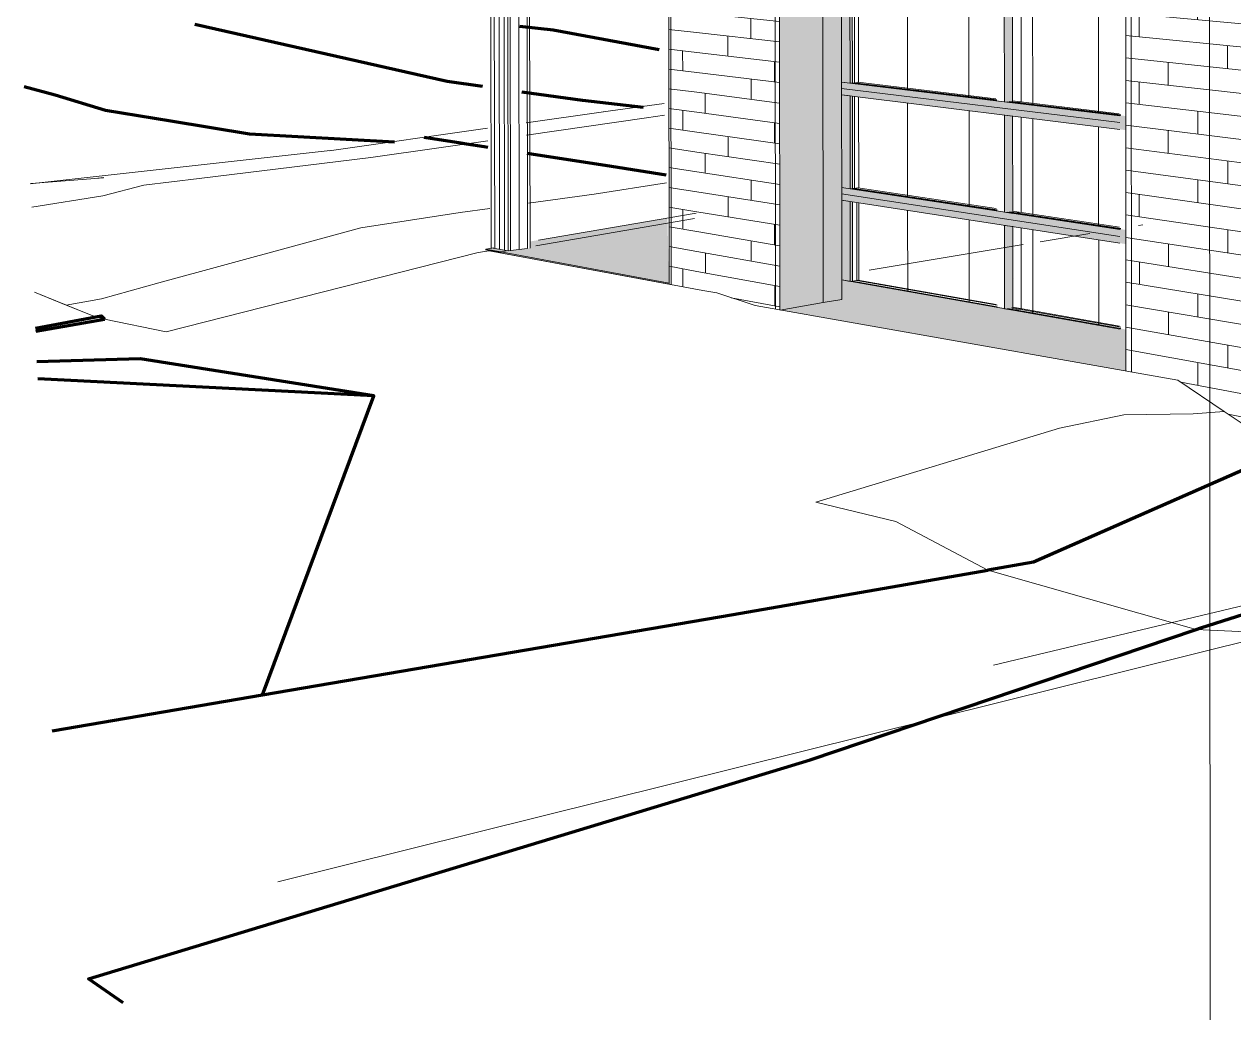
# Model space of a CAD drawing. Header units: inches. Extents: x 5690 to 5695, y -585 to 907.
# Drawn here: x 5691.2949 to 5691.6674, y 126.1516 to 126.4581 of the extents above; entities that cross this region are included whole.
import ezdxf

# ---------------------------------------------------------------- set-up
doc = ezdxf.new("R2010")
doc.units = ezdxf.units.IN
doc.header["$MEASUREMENT"] = 0
for name, color, linetype, lineweight in [('A-DETL', 90, 'Continuous', 9), ('A-DOOR', 31, 'Continuous', 13), ('A-DOOR-2', 31, 'Continuous', 9), ('A-FLOR', 192, 'Continuous', 13), ('A-WALL-PATT-1', 111, 'Continuous', 9), ('C-TOPO', 7, 'Continuous', 9), ('C-TOPO-MAJR', 7, 'Continuous', 70), ('G-ANNO-SYMB-1', 111, 'Continuous', 9), ('I-WALL', 2, 'Continuous', 13), ('S-COLS', 52, 'Continuous', 9), ('S-FNDN', 32, 'Continuous', 13), ('S-FNDN-1', 32, 'Continuous', 9)]:
    doc.layers.add(name, color=color, linetype=linetype, lineweight=lineweight)

# ---------------------------------------------------------------- blocks, each defined once
blk = doc.blocks.new('FP_58-3D View 1 Copy 1')
at = {"layer": 'A-WALL-PATT-1'}
for p, q in [((8147.35293, 126.49898), (8147.36153, 126.49838)), ((8147.35722, 126.49258), (8147.35721, 126.49868)), ((8147.35294, 126.4929), (8147.36153, 126.49225)), ((8147.35295, 126.48683), (8147.36154, 126.48612)), ((8147.35296, 126.48075), (8147.36155, 126.48)), ((8147.35724, 126.47427), (8147.35723, 126.48037)), ((8147.35296, 126.47467), (8147.36156, 126.47387)), ((8147.35297, 126.4686), (8147.36157, 126.46774)), ((8147.35298, 126.46252), (8147.36157, 126.46162)), ((8147.35299, 126.45645), (8147.36158, 126.45549)), ((8147.35299, 126.45037), (8147.36159, 126.44936)), ((8147.35728, 126.44377), (8147.35727, 126.44987)), ((8147.353, 126.44429), (8147.3616, 126.44324)), ((8147.35301, 126.43822), (8147.36161, 126.43711)), ((8147.35302, 126.43215), (8147.36161, 126.43099)), ((8147.35731, 126.42547), (8147.3573, 126.43157)), ((8147.35303, 126.42607), (8147.36162, 126.42486)), ((8147.35303, 126.42), (8147.36163, 126.41874)), ((8147.35304, 126.41392), (8147.36164, 126.41261)), ((8147.35305, 126.40785), (8147.36164, 126.40649)), ((8147.35306, 126.40178), (8147.36165, 126.40036)), ((8147.35735, 126.39497), (8147.35734, 126.40107)), ((8147.35307, 126.3957), (8147.36166, 126.39424)), ((8147.35307, 126.38963), (8147.36167, 126.38812)), ((8147.35308, 126.38356), (8147.36168, 126.38199)), ((8147.35737, 126.3773), (8147.35736, 126.38278))]:
    blk.add_line(p, q, dxfattribs=at)
blk = doc.blocks.new('FP_60-3D View 1 Copy 1')
at = {"layer": 'A-WALL-PATT-1'}
for p, q in [((8147.49782, 126.48884), (8147.49782, 126.49505)), ((8147.53443, 126.48628), (8147.53443, 126.49269)), ((8147.49368, 126.48913), (8147.53798, 126.48603)), ((8147.51585, 126.48054), (8147.51585, 126.48758)), ((8147.49368, 126.48223), (8147.53798, 126.47886)), ((8147.50678, 126.47425), (8147.50677, 126.48123)), ((8147.49369, 126.47532), (8147.53799, 126.47169)), ((8147.52508, 126.46566), (8147.52508, 126.47275)), ((8147.4937, 126.46841), (8147.53799, 126.46453)), ((8147.51587, 126.45943), (8147.51586, 126.46647)), ((8147.4937, 126.4615), (8147.538, 126.45736)), ((8147.49785, 126.45418), (8147.49785, 126.46111)), ((8147.53445, 126.45054), (8147.53445, 126.45769)), ((8147.49371, 126.4546), (8147.538, 126.45019)), ((8147.5251, 126.44438), (8147.52509, 126.45147)), ((8147.49371, 126.44769), (8147.53801, 126.44302)), ((8147.5068, 126.43933), (8147.5068, 126.44631)), ((8147.49372, 126.44078), (8147.53801, 126.43585)), ((8147.49787, 126.43339), (8147.49786, 126.44032)), ((8147.53447, 126.4291), (8147.53446, 126.43625)), ((8147.49372, 126.43388), (8147.53802, 126.42869)), ((8147.51589, 126.42424), (8147.51589, 126.43128)), ((8147.49373, 126.42697), (8147.53802, 126.42152)), ((8147.50682, 126.41838), (8147.50681, 126.42536)), ((8147.49373, 126.42007), (8147.53803, 126.41435)), ((8147.49374, 126.41316), (8147.53803, 126.40719)), ((8147.52512, 126.40893), (8147.52512, 126.41602)), ((8147.51591, 126.40314), (8147.5159, 126.41017)), ((8147.49375, 126.40626), (8147.53803, 126.40002)), ((8147.4979, 126.39875), (8147.49789, 126.40567)), ((8147.49375, 126.39935), (8147.53804, 126.39286)), ((8147.53449, 126.39338), (8147.53449, 126.40052)), ((8147.52513, 126.38766), (8147.52513, 126.39475)), ((8147.49376, 126.39245), (8147.53804, 126.38569)), ((8147.50685, 126.38347), (8147.50684, 126.39045)), ((8147.49376, 126.38555), (8147.53805, 126.37853)), ((8147.49791, 126.37796), (8147.49791, 126.38489)), ((8147.49377, 126.37864), (8147.53805, 126.37136)), ((8147.5345, 126.37195), (8147.5345, 126.37909)), ((8147.51593, 126.36797), (8147.51593, 126.375)), ((8147.49377, 126.37174), (8147.53806, 126.3642)), ((8147.50686, 126.36253), (8147.50686, 126.36951)), ((8147.49378, 126.36484), (8147.53806, 126.35704)), ((8147.49378, 126.35794), (8147.53807, 126.34987)), ((8147.52516, 126.35222), (8147.52515, 126.35931)), ((8147.51595, 126.34687), (8147.51594, 126.3539)), ((8147.51069, 126.34786), (8147.53807, 126.34271)), ((8147.53453, 126.33624), (8147.53452, 126.34338)), ((8147.52527, 126.33803), (8147.53808, 126.33555))]:
    blk.add_line(p, q, dxfattribs=at)
blk = doc.blocks.new('FP_61-3D View 1 Copy 1')
at = {"layer": 'A-WALL-PATT-1'}
for p, q in [((8147.37115, 126.49771), (8147.37114, 126.50325)), ((8147.36153, 126.49838), (8147.38706, 126.49659)), ((8147.38548, 126.49044), (8147.38547, 126.4967)), ((8147.36153, 126.49225), (8147.38707, 126.49031)), ((8147.37828, 126.48476), (8147.37827, 126.49098)), ((8147.36154, 126.48612), (8147.38707, 126.48404)), ((8147.36416, 126.47977), (8147.36415, 126.48591)), ((8147.36155, 126.48), (8147.38708, 126.47776)), ((8147.3855, 126.47163), (8147.38549, 126.4779)), ((8147.36156, 126.47387), (8147.38709, 126.47148)), ((8147.37119, 126.46678), (8147.37118, 126.47297)), ((8147.36157, 126.46774), (8147.3871, 126.4652)), ((8147.36418, 126.46134), (8147.36417, 126.46748)), ((8147.36157, 126.46162), (8147.3871, 126.45892)), ((8147.37831, 126.45363), (8147.37831, 126.45985)), ((8147.36158, 126.45549), (8147.38711, 126.45265)), ((8147.37121, 126.44824), (8147.3712, 126.45442)), ((8147.36159, 126.44936), (8147.38712, 126.44637)), ((8147.38554, 126.44029), (8147.38553, 126.44656)), ((8147.3616, 126.44324), (8147.38713, 126.44009)), ((8147.37834, 126.43495), (8147.37833, 126.44118)), ((8147.36161, 126.43711), (8147.38713, 126.43382)), ((8147.36422, 126.43063), (8147.36421, 126.43677)), ((8147.36161, 126.43099), (8147.38714, 126.42754)), ((8147.36162, 126.42486), (8147.38715, 126.42127)), ((8147.38556, 126.42149), (8147.38555, 126.42776)), ((8147.37125, 126.41732), (8147.37124, 126.42351)), ((8147.36163, 126.41874), (8147.38715, 126.41499)), ((8147.36424, 126.41221), (8147.36423, 126.41835)), ((8147.36164, 126.41261), (8147.38716, 126.40872)), ((8147.37837, 126.40384), (8147.37837, 126.41006)), ((8147.36164, 126.40649), (8147.38717, 126.40244)), ((8147.37127, 126.39878), (8147.37126, 126.40496)), ((8147.36165, 126.40036), (8147.38718, 126.39617)), ((8147.3856, 126.39016), (8147.38559, 126.39643)), ((8147.36166, 126.39424), (8147.38718, 126.38989)), ((8147.3784, 126.38517), (8147.37839, 126.39139)), ((8147.36167, 126.38812), (8147.38719, 126.38362)), ((8147.36428, 126.38152), (8147.36427, 126.38766)), ((8147.36168, 126.38199), (8147.3872, 126.37734)), ((8147.38562, 126.37137), (8147.38561, 126.37763)), ((8147.37224, 126.37389), (8147.38721, 126.37107))]:
    blk.add_line(p, q, dxfattribs=at)
blk = doc.blocks.new('FP_63-3D View 1 Copy 1')
at = {"layer": 'S-COLS'}
for p, q in [((8147.29938, 126.38909), (8147.29914, 126.54907)), ((8147.30091, 126.3888), (8147.30067, 126.54903)), ((8147.30244, 126.38852), (8147.3022, 126.549))]:
    blk.add_line(p, q, dxfattribs=at)
blk = doc.blocks.new('FP_64-3D View 1 Copy 1')
at = {"layer": 'S-COLS'}
for p, q in [((8147.30429, 126.3884), (8147.30405, 126.54896)), ((8147.30691, 126.38873), (8147.30668, 126.5489)), ((8147.30953, 126.38907), (8147.30929, 126.54884))]:
    blk.add_line(p, q, dxfattribs=at)
blk = doc.blocks.new('FP_68-3D View 1 Copy 1')
at = {"layer": 'A-DOOR-2'}
for p, q in [((8147.42651, 126.43792), (8147.42648, 126.46691)), ((8147.44545, 126.43563), (8147.44542, 126.46512)), ((8147.46506, 126.43327), (8147.46503, 126.46327)), ((8147.48535, 126.43082), (8147.48533, 126.46136))]:
    blk.add_line(p, q, dxfattribs=at)
blk = doc.blocks.new('FP_69-3D View 1 Copy 1')
at = {"layer": 'A-DOOR-2'}
for p, q in [((8147.42655, 126.40489), (8147.42652, 126.43383)), ((8147.44549, 126.40204), (8147.44546, 126.43148)), ((8147.46509, 126.39908), (8147.46506, 126.42904)), ((8147.48538, 126.39603), (8147.48536, 126.42652))]:
    blk.add_line(p, q, dxfattribs=at)
blk = doc.blocks.new('FP_70-3D View 1 Copy 1')
at = {"layer": 'A-DOOR-2'}
for p, q in [((8147.42658, 126.37599), (8147.42655, 126.40077)), ((8147.44551, 126.37264), (8147.44549, 126.39784)), ((8147.46511, 126.36918), (8147.46509, 126.39482)), ((8147.48541, 126.36559), (8147.48539, 126.39169))]:
    blk.add_line(p, q, dxfattribs=at)

msp = doc.modelspace()

# ---------------------------------------------------------------- hatches: boundary and pattern name
at = {"layer": 'A-DOOR'}
h = msp.add_hatch(color=256, dxfattribs=at)
h.paths.add_polyline_path([(5691.63401, 126.42758), (5691.63401, 126.42967), (5691.54663, 126.44022), (5691.54664, 126.43829), (5691.63395, 126.42759)], flags=0)
h.paths.add_polyline_path([(5691.63398, 126.46058), (5691.63395, 126.46267), (5691.5466, 126.47075), (5691.5466, 126.46883), (5691.63395, 126.46058)], flags=0)
for points in [[(5691.54923, 126.43991), (5691.5492, 126.46858), (5691.5466, 126.46883), (5691.54663, 126.44022), (5691.5471, 126.44017)], [(5691.54923, 126.43991), (5691.54993, 126.43998), (5691.54986, 126.46852), (5691.5492, 126.46858), (5691.54923, 126.44038)], [(5691.59927, 126.43387), (5691.59924, 126.46386), (5691.59673, 126.4641), (5691.59676, 126.43417), (5691.59924, 126.43387)], [(5691.54927, 126.40737), (5691.54923, 126.43604), (5691.54664, 126.43636), (5691.54671, 126.40776), (5691.54713, 126.4077)], [(5691.54927, 126.40737), (5691.54996, 126.40746), (5691.5499, 126.43595), (5691.54923, 126.436), (5691.54926, 126.40796)], [(5691.59927, 126.43387), (5691.59992, 126.43394), (5691.59926, 126.43402)], [(5691.5993, 126.39983), (5691.59927, 126.42981), (5691.59677, 126.43013), (5691.59679, 126.40021), (5691.59927, 126.39983)], [(5691.5493, 126.37891), (5691.54927, 126.4035), (5691.54667, 126.4039), (5691.54671, 126.37937), (5691.54717, 126.37929)], [(5691.5493, 126.37891), (5691.54999, 126.37901), (5691.54993, 126.4034), (5691.54927, 126.4035), (5691.5493, 126.37946)], [(5691.5993, 126.39983), (5691.59996, 126.39992), (5691.5993, 126.40002)], [(5691.59932, 126.37005), (5691.5993, 126.39578), (5691.5968, 126.39616), (5691.59682, 126.3705), (5691.5993, 126.37006)]]:
    msp.add_hatch(color=256, dxfattribs=at).paths.add_polyline_path(points, flags=0)
h = msp.add_hatch(color=256, dxfattribs=at)
h.paths.add_polyline_path([(5691.63401, 126.42967), (5691.634, 126.42982), (5691.59992, 126.43394), (5691.59927, 126.43387), (5691.63395, 126.42968)], flags=0)
h.paths.add_polyline_path([(5691.59676, 126.43417), (5691.59673, 126.43432), (5691.54989, 126.43998), (5691.54923, 126.43991), (5691.59673, 126.43417)], flags=0)
h = msp.add_hatch(color=256, dxfattribs=at)
h.paths.add_polyline_path([(5691.63404, 126.3925), (5691.63404, 126.39459), (5691.54667, 126.40777), (5691.54671, 126.40583), (5691.63395, 126.39252)], flags=0)
h.paths.add_polyline_path([(5691.63401, 126.42549), (5691.63401, 126.42758), (5691.54664, 126.43828), (5691.54664, 126.43636), (5691.63395, 126.4255)], flags=0)
h = msp.add_hatch(color=256, dxfattribs=at)
h.paths.add_polyline_path([(5691.63407, 126.35759), (5691.63406, 126.36391), (5691.5467, 126.37934), (5691.54671, 126.37352), (5691.63395, 126.35761)], flags=0)
h.paths.add_polyline_path([(5691.63404, 126.39042), (5691.63404, 126.3925), (5691.54667, 126.40582), (5691.54671, 126.4039), (5691.63395, 126.39043)], flags=0)
h = msp.add_hatch(color=256, dxfattribs=at)
h.paths.add_polyline_path([(5691.63404, 126.39459), (5691.63403, 126.39478), (5691.59996, 126.39992), (5691.5993, 126.39983), (5691.63395, 126.3946)], flags=0)
h.paths.add_polyline_path([(5691.59679, 126.40021), (5691.59676, 126.4004), (5691.54993, 126.40746), (5691.54927, 126.40737), (5691.59677, 126.40021)], flags=0)
h = msp.add_hatch(color=256, dxfattribs=at)
h.paths.add_polyline_path([(5691.59932, 126.37005), (5691.59998, 126.37016), (5691.59932, 126.37028)], flags=0)
h.paths.add_polyline_path([(5691.59931, 126.37985), (5691.6, 126.37997), (5691.59931, 126.37997)], flags=0)
h = msp.add_hatch(color=256, dxfattribs=at)
h.paths.add_polyline_path([(5691.63406, 126.36391), (5691.63406, 126.36413), (5691.59998, 126.37016), (5691.59932, 126.37005), (5691.63395, 126.36392)], flags=0)
h.paths.add_polyline_path([(5691.59682, 126.3705), (5691.59679, 126.37072), (5691.54997, 126.37901), (5691.5493, 126.37891), (5691.5968, 126.3705)], flags=0)
at = {"layer": 'A-FLOR'}
for points in [[(5691.49349, 126.37836), (5691.493, 126.39687), (5691.45065, 126.38959), (5691.45067, 126.3892), (5691.44979, 126.38905), (5691.44395, 126.38831), (5691.44358, 126.38838), (5691.4417, 126.38805), (5691.49333, 126.37839)], [(5691.49349, 126.37806), (5691.49349, 126.37836), (5691.4417, 126.38801), (5691.44171, 126.38764), (5691.49349, 126.37806)]]:
    msp.add_hatch(color=256, dxfattribs=at).paths.add_polyline_path(points, flags=0)
at = {"layer": 'I-WALL'}
msp.add_hatch(color=256, dxfattribs=at).paths.add_polyline_path([(5691.54096, 126.37237), (5691.54671, 126.37336), (5691.54657, 126.50136), (5691.54081, 126.50174), (5691.54096, 126.37265)], flags=0)
at = {"layer": 'S-FNDN'}
for points in [[(5691.52766, 126.37009), (5691.54096, 126.37237), (5691.54081, 126.50174), (5691.53099, 126.5024), (5691.52746, 126.50222), (5691.52762, 126.37009)], [(5691.4417, 126.38765), (5691.4417, 126.38801), (5691.43711, 126.38887), (5691.43711, 126.38852), (5691.43975, 126.38801), (5691.4417, 126.38765)], [(5691.63417, 126.35128), (5691.63407, 126.35759), (5691.54671, 126.37352), (5691.54671, 126.37336), (5691.5277, 126.37008), (5691.63406, 126.3513)]]:
    msp.add_hatch(color=256, dxfattribs=at).paths.add_polyline_path(points, flags=0)
h = msp.add_hatch(color=256, dxfattribs=at)
h.paths.add_polyline_path([(5691.4417, 126.38801), (5691.44171, 126.38805), (5691.44358, 126.38837), (5691.4391, 126.38921), (5691.43711, 126.38887), (5691.44149, 126.38805)], flags=0)
h.paths.add_polyline_path([(5691.45065, 126.38959), (5691.493, 126.39687), (5691.49296, 126.39841), (5691.45061, 126.39118), (5691.45061, 126.3911)], flags=0)

# ---------------------------------------------------------------- linework, layer by layer
at = {"layer": 'A-DETL'}
for p, q in [((5691.49397, 126.50438), (5691.49413, 126.37798)), ((5691.52609, 126.50231), (5691.52625, 126.37033)), ((5691.63573, 126.49521), (5691.63585, 126.351))]:
    msp.add_line(p, q, dxfattribs=at)
at = {"layer": 'A-DOOR'}
for p, q in [((5691.54923, 126.43991), (5691.5492, 126.46858)), ((5691.54989, 126.46851), (5691.54993, 126.43997)), ((5691.55058, 126.44003), (5691.55055, 126.46845)), ((5691.55181, 126.46833), (5691.55184, 126.44017)), ((5691.59676, 126.43417), (5691.59673, 126.4641)), ((5691.59927, 126.43387), (5691.59924, 126.46386)), ((5691.6019, 126.43415), (5691.60187, 126.4636)), ((5691.6323, 126.42988), (5691.54659, 126.44023)), ((5691.54663, 126.44023), (5691.54923, 126.43991)), ((5691.54923, 126.43991), (5691.54988, 126.43998)), ((5691.54993, 126.43998), (5691.55184, 126.44017)), ((5691.55058, 126.44003), (5691.54993, 126.43997)), ((5691.54993, 126.43997), (5691.59445, 126.4346)), ((5691.59446, 126.43475), (5691.55058, 126.44003)), ((5691.55157, 126.4402), (5691.59415, 126.43508)), ((5691.54659, 126.4383), (5691.63231, 126.42779)), ((5691.63231, 126.42779), (5691.54659, 126.4383)), ((5691.5466, 126.43637), (5691.63231, 126.42571)), ((5691.54923, 126.43604), (5691.54664, 126.43636)), ((5691.54927, 126.40737), (5691.54923, 126.43604)), ((5691.54993, 126.43595), (5691.54996, 126.40745)), ((5691.55062, 126.40753), (5691.55058, 126.43586)), ((5691.55185, 126.4357), (5691.55188, 126.40769)), ((5691.59927, 126.43387), (5691.59676, 126.43417)), ((5691.5976, 126.43422), (5691.63261, 126.42999)), ((5691.63257, 126.43015), (5691.59826, 126.43429)), ((5691.59926, 126.43446), (5691.63214, 126.43051)), ((5691.59993, 126.43394), (5691.59927, 126.43387)), ((5691.6019, 126.43415), (5691.59993, 126.43394)), ((5691.59677, 126.43013), (5691.59927, 126.42981)), ((5691.59679, 126.40021), (5691.59677, 126.43013)), ((5691.5993, 126.39983), (5691.59927, 126.42981)), ((5691.60193, 126.40018), (5691.6019, 126.42947)), ((5691.63233, 126.39485), (5691.54663, 126.40777)), ((5691.54663, 126.40584), (5691.63233, 126.39276)), ((5691.63233, 126.39276), (5691.54663, 126.40584)), ((5691.54667, 126.40777), (5691.54927, 126.40737)), ((5691.54927, 126.40737), (5691.54992, 126.40745)), ((5691.54996, 126.40746), (5691.55188, 126.40769)), ((5691.55062, 126.40753), (5691.54996, 126.40745)), ((5691.54996, 126.40745), (5691.59449, 126.40074)), ((5691.59449, 126.40093), (5691.55062, 126.40753)), ((5691.5516, 126.40773), (5691.59418, 126.40134)), ((5691.54663, 126.40391), (5691.63234, 126.39068)), ((5691.54927, 126.4035), (5691.54667, 126.4039)), ((5691.5493, 126.37891), (5691.54927, 126.4035)), ((5691.54997, 126.40339), (5691.54999, 126.379)), ((5691.5513, 126.37918), (5691.55127, 126.40318)), ((5691.55188, 126.40308), (5691.55191, 126.37928)), ((5691.5993, 126.39983), (5691.59679, 126.40021)), ((5691.59763, 126.40027), (5691.63264, 126.39499)), ((5691.6326, 126.39519), (5691.59829, 126.40035)), ((5691.59929, 126.40058), (5691.63217, 126.39564)), ((5691.59996, 126.39992), (5691.5993, 126.39983)), ((5691.60193, 126.40018), (5691.59996, 126.39992)), ((5691.5968, 126.39616), (5691.5993, 126.39578)), ((5691.59682, 126.3705), (5691.5968, 126.39616)), ((5691.59932, 126.37005), (5691.5993, 126.39578)), ((5691.60196, 126.37046), (5691.60193, 126.39536)), ((5691.63236, 126.36421), (5691.54666, 126.37938)), ((5691.5467, 126.37937), (5691.5493, 126.37891)), ((5691.5493, 126.37891), (5691.54995, 126.379)), ((5691.54999, 126.37901), (5691.55191, 126.37928)), ((5691.5513, 126.37918), (5691.54999, 126.379)), ((5691.54999, 126.379), (5691.59451, 126.37112)), ((5691.59452, 126.37156), (5691.5513, 126.37918)), ((5691.55164, 126.37933), (5691.59421, 126.37183)), ((5691.59932, 126.37005), (5691.59682, 126.3705)), ((5691.59766, 126.37057), (5691.63266, 126.36438)), ((5691.63258, 126.36484), (5691.59898, 126.37077)), ((5691.59932, 126.37093), (5691.63219, 126.36514)), ((5691.59998, 126.37016), (5691.59932, 126.37005)), ((5691.60196, 126.37046), (5691.59998, 126.37016))]:
    msp.add_line(p, q, dxfattribs=at)
at = {"layer": 'A-FLOR'}
for p, q in [((5691.5013, 126.3983), (5691.45247, 126.3899)), ((5691.44398, 126.38844), (5691.4417, 126.38805)), ((5691.4417, 126.38805), (5691.49349, 126.37836)), ((5691.4417, 126.38805), (5691.4417, 126.38765))]:
    msp.add_line(p, q, dxfattribs=at)
at = {"layer": 'C-TOPO'}
for p, q in [((5691.49201, 126.43367), (5691.47324, 126.43112)), ((5691.47328, 126.43113), (5691.4495, 126.42775)), ((5691.44961, 126.42396), (5691.48652, 126.42929)), ((5691.48652, 126.42929), (5691.44961, 126.42396)), ((5691.48652, 126.42929), (5691.4921, 126.4301)), ((5691.4921, 126.4301), (5691.48652, 126.42929)), ((5691.43753, 126.42606), (5691.38877, 126.41914)), ((5691.42258, 126.42006), (5691.43765, 126.42223)), ((5691.43765, 126.42223), (5691.42258, 126.42006)), ((5691.29669, 126.40894), (5691.38912, 126.41918)), ((5691.34878, 126.41059), (5691.40167, 126.41703)), ((5691.40167, 126.41703), (5691.34878, 126.41059)), ((5691.40167, 126.41703), (5691.42258, 126.42006)), ((5691.42258, 126.42006), (5691.40167, 126.41703)), ((5691.29708, 126.409), (5691.31927, 126.41084)), ((5691.31762, 126.41069), (5691.31938, 126.41086)), ((5691.33169, 126.40851), (5691.34878, 126.41059)), ((5691.34878, 126.41059), (5691.33169, 126.40851)), ((5691.49265, 126.40927), (5691.47046, 126.40574)), ((5691.47046, 126.40574), (5691.49265, 126.40927)), ((5691.31916, 126.40524), (5691.33169, 126.40851)), ((5691.33169, 126.40851), (5691.31916, 126.40524)), ((5691.47046, 126.40574), (5691.45025, 126.40299)), ((5691.45025, 126.40299), (5691.47046, 126.40574)), ((5691.29729, 126.40179), (5691.31916, 126.40524)), ((5691.29729, 126.40179), (5691.31916, 126.40524)), ((5691.42918, 126.40013), (5691.39858, 126.39541)), ((5691.39858, 126.39541), (5691.42918, 126.40013)), ((5691.43831, 126.40137), (5691.42918, 126.40013)), ((5691.42918, 126.40013), (5691.43831, 126.40137)), ((5691.39858, 126.39541), (5691.33633, 126.37849)), ((5691.33633, 126.37849), (5691.39858, 126.39541)), ((5691.33866, 126.36337), (5691.43472, 126.38777)), ((5691.43472, 126.38777), (5691.33866, 126.36337)), ((5691.43472, 126.38777), (5691.43806, 126.38832)), ((5691.43806, 126.38832), (5691.43472, 126.38777)), ((5691.43806, 126.38832), (5691.49349, 126.37806)), ((5691.50388, 126.37614), (5691.43806, 126.38832)), ((5691.33633, 126.37849), (5691.31872, 126.37355)), ((5691.31872, 126.37355), (5691.33633, 126.37849)), ((5691.50388, 126.37614), (5691.50821, 126.37536)), ((5691.50821, 126.37536), (5691.50388, 126.37614)), ((5691.50821, 126.37536), (5691.50388, 126.37614)), ((5691.31445, 126.36891), (5691.29804, 126.3756)), ((5691.29804, 126.3756), (5691.30782, 126.37161)), ((5691.31872, 126.37355), (5691.30782, 126.37161)), ((5691.30782, 126.37161), (5691.31872, 126.37355)), ((5691.50821, 126.37536), (5691.52, 126.37144)), ((5691.52, 126.37144), (5691.50821, 126.37536)), ((5691.52, 126.37144), (5691.50821, 126.37536)), ((5691.30782, 126.37161), (5691.31445, 126.36891)), ((5691.31445, 126.36891), (5691.31584, 126.36843)), ((5691.31584, 126.36843), (5691.31445, 126.36891)), ((5691.31584, 126.36843), (5691.31693, 126.36803)), ((5691.31693, 126.36803), (5691.31584, 126.36843)), ((5691.52, 126.37144), (5691.65018, 126.34848)), ((5691.65018, 126.34848), (5691.52, 126.37144)), ((5691.65018, 126.34848), (5691.52, 126.37144)), ((5691.31693, 126.36803), (5691.31963, 126.36727)), ((5691.31963, 126.36727), (5691.31693, 126.36803)), ((5691.31963, 126.36727), (5691.33866, 126.36337)), ((5691.33866, 126.36337), (5691.31963, 126.36727)), ((5691.65018, 126.34848), (5691.66441, 126.33888)), ((5691.66441, 126.33888), (5691.65018, 126.34848)), ((5691.66441, 126.33888), (5691.65018, 126.34848)), ((5691.66441, 126.33888), (5691.65489, 126.33818)), ((5691.65489, 126.33818), (5691.66441, 126.33888)), ((5691.67848, 126.3294), (5691.66441, 126.33888)), ((5691.66441, 126.33888), (5691.67848, 126.3294)), ((5691.67848, 126.3294), (5691.66441, 126.33888)), ((5691.63358, 126.33785), (5691.6137, 126.33369)), ((5691.6137, 126.33369), (5691.63358, 126.33785)), ((5691.65489, 126.33818), (5691.63358, 126.33785)), ((5691.63358, 126.33785), (5691.65489, 126.33818)), ((5691.6137, 126.33369), (5691.53871, 126.3109)), ((5691.53871, 126.3109), (5691.6137, 126.33369)), ((5691.53871, 126.3109), (5691.56336, 126.30496)), ((5691.56336, 126.30496), (5691.53871, 126.3109)), ((5691.56336, 126.30496), (5691.59162, 126.29)), ((5691.59162, 126.29), (5691.56336, 126.30496)), ((5691.59162, 126.29), (5691.65368, 126.27238)), ((5691.65368, 126.27238), (5691.59162, 126.29)), ((5691.65368, 126.27238), (5691.65579, 126.27178)), ((5691.65579, 126.27178), (5691.65368, 126.27238)), ((5691.65579, 126.27178), (5691.70441, 126.26943)), ((5691.70441, 126.26943), (5691.65579, 126.27178))]:
    msp.add_line(p, q, dxfattribs=at)
at = {"layer": 'C-TOPO-MAJR'}
for p, q in [((5691.4474, 126.45748), (5691.45779, 126.45639)), ((5691.45779, 126.45639), (5691.49042, 126.45026)), ((5691.2949, 126.43893), (5691.30448, 126.43629)), ((5691.29841, 126.36451), (5691.31692, 126.36803)), ((5691.29845, 126.36355), (5691.31963, 126.36727)), ((5691.60575, 126.29246), (5691.59162, 126.29))]:
    msp.add_line(p, q, dxfattribs=at)
for points in [[(5691.34745, 126.45808, 0), (5691.42514, 126.44051, 0), (5691.43604, 126.43899, 0)], [(5691.30448, 126.43629, 0), (5691.31989, 126.43158, 0), (5691.3401, 126.42829, 0)], [(5691.44814, 126.4373, 0), (5691.46684, 126.4347, 0), (5691.4855, 126.43256, 0)], [(5691.3401, 126.42829, 0), (5691.36431, 126.4243, 0), (5691.40894, 126.42185, 0)], [(5691.41806, 126.42329, 0), (5691.42939, 126.42154, 0), (5691.43107, 126.42128, 0)], [(5691.43107, 126.42128, 0), (5691.43655, 126.42043, 0), (5691.43771, 126.42025, 0)], [(5691.44978, 126.41838, 0), (5691.47576, 126.41436, 0), (5691.49259, 126.41176, 0)], [(5691.31692, 126.36803, 0), (5691.31865, 126.36836, 0), (5691.31963, 126.36727, 0)], [(5691.40252, 126.34372, 0), (5691.33058, 126.35506, 0), (5691.29884, 126.35413, 0)], [(5691.30353, 126.24052, 0), (5691.36832, 126.25162, 0), (5691.40252, 126.34372, 0), (5691.29905, 126.34894, 0)], [(5691.68669, 126.32544, 0), (5691.67528, 126.3231, 0), (5691.60575, 126.29246, 0)], [(5691.65579, 126.27178, 0), (5691.65725, 126.27227, 0), (5691.76151, 126.30546, 0)], [(5691.36832, 126.25162, 0), (5691.51327, 126.27637, 0), (5691.59162, 126.29, 0)], [(5691.32535, 126.15686, 0), (5691.31468, 126.16424, 0), (5691.53694, 126.23159, 0), (5691.65579, 126.27178, 0)]]:
    msp.add_polyline3d(points, dxfattribs=at)
at = {"layer": 'G-ANNO-SYMB-1'}
for p, q in [((5691.65957, 126.97836), (5691.66015, 126.15161)), ((5691.99273, 126.3481), (5691.37297, 126.19409)), ((5691.92283, 126.33962), (5691.59335, 126.26077))]:
    msp.add_line(p, q, dxfattribs=at)
at = {"layer": 'I-WALL'}
for p, q in [((5691.54096, 126.37237), (5691.54081, 126.50174)), ((5691.54657, 126.50136), (5691.54671, 126.37336)), ((5691.63802, 126.39613), (5691.63942, 126.39636)), ((5691.60777, 126.3911), (5691.6231, 126.39365)), ((5691.55514, 126.38236), (5691.60254, 126.39023)), ((5691.54671, 126.37336), (5691.54096, 126.37237))]:
    msp.add_line(p, q, dxfattribs=at)
at = {"layer": 'S-COLS'}
for p, q in [((5691.43845, 126.54909), (5691.43869, 126.38929)), ((5691.44396, 126.38831), (5691.44372, 126.54897)), ((5691.45067, 126.38916), (5691.45043, 126.54882)), ((5691.44396, 126.38831), (5691.43869, 126.38929)), ((5691.44979, 126.38905), (5691.44396, 126.38831))]:
    msp.add_line(p, q, dxfattribs=at)
at = {"layer": 'S-FNDN'}
for p, q in [((5691.49349, 126.37807), (5691.49333, 126.50442)), ((5691.52761, 126.37007), (5691.52746, 126.50222)), ((5691.63408, 126.49532), (5691.63419, 126.35129)), ((5691.4533, 126.39164), (5691.50181, 126.39992)), ((5691.43711, 126.38887), (5691.43952, 126.38928)), ((5691.43711, 126.38852), (5691.43711, 126.38887)), ((5691.4417, 126.38801), (5691.43711, 126.38887)), ((5691.54096, 126.37237), (5691.52766, 126.37009)), ((5691.54096, 126.37237), (5691.54096, 126.37237))]:
    msp.add_line(p, q, dxfattribs=at)

# ---------------------------------------------------------------- block references
at = {"layer": 'A-DOOR-2'}
for name in ['FP_68-3D View 1 Copy 1', 'FP_69-3D View 1 Copy 1', 'FP_70-3D View 1 Copy 1']:
    msp.add_blockref(name, (-2455.8596, 0), dxfattribs=at)
at = {"layer": 'S-COLS'}
for name in ['FP_63-3D View 1 Copy 1', 'FP_64-3D View 1 Copy 1']:
    msp.add_blockref(name, (-2455.8596, 0), dxfattribs=at)
at = {"layer": 'S-FNDN-1'}
for name in ['FP_61-3D View 1 Copy 1', 'FP_58-3D View 1 Copy 1', 'FP_60-3D View 1 Copy 1']:
    msp.add_blockref(name, (-2455.8596, 0), dxfattribs=at)

doc.saveas('drawing.dxf')
